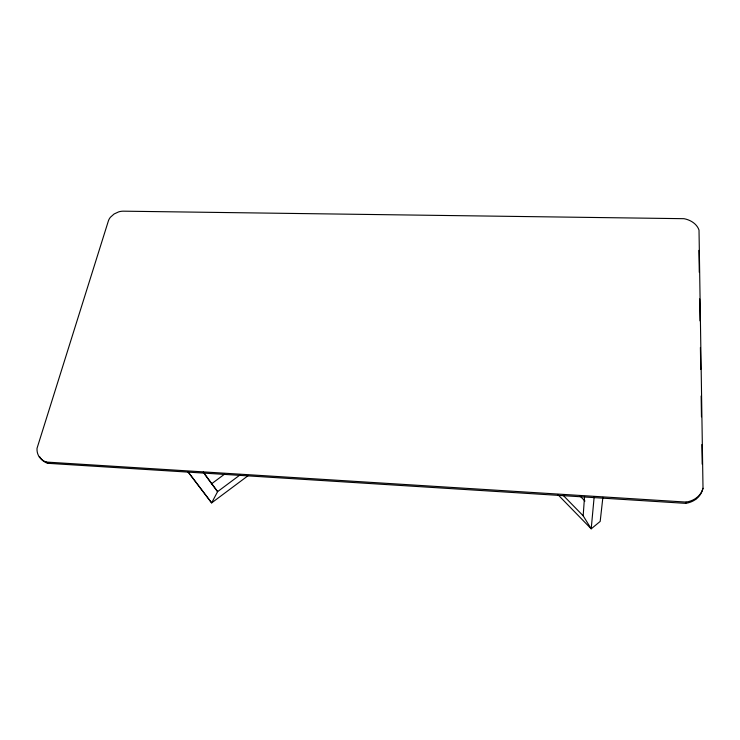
<?xml version="1.0" encoding="UTF-8"?>
<svg xmlns="http://www.w3.org/2000/svg" width="740" height="740" viewBox="0 0 740 740"><rect width="100%" height="100%" fill="white"/><g stroke="black" fill="none" stroke-linecap="round" stroke-linejoin="round"><path stroke-width="1.11" d="M602.887 497.289L600.186 521.413L591.205 528.823L583.176 515.798L584.554 496.429M594.174 496.734L591.205 528.823L557.71 494.45M39.803 456.885A19.703 15.512 -37.3 0 0 40.561 458.134A20.535 16.169 -37.2 0 0 47.767 463.305L685.666 503.357L686.054 502.081A23.153 20.184 15.5 0 0 698.421 496.151A22.302 19.444 15.6 0 0 703.009 488.289L699.013 230.103A19.434 15.142 2.8 0 0 693.565 222.814A20.258 15.79 2.8 0 0 684.019 218.689L123.506 211.178A13.431 9.888 -25.9 0 0 118.668 211.871L114.09 213.99L110.464 217.209A12.451 9.167 -25.9 0 0 108.345 221.047L37.019 448.348A19.758 15.54 -37.2 0 0 39.266 456.885M703 488.289L702.574 489.602A22.237 19.397 15.7 0 1 696.571 498.704M248.436 475.432L211.631 502.895L187.932 471.778M240.518 474.571L217.606 491.638L211.631 502.895L188.274 472.111M204.814 474.442L211.621 483.766L224.433 474.257M50.033 462.916L47.758 463.314L46.481 462.075A20.591 16.197 -37.2 0 1 39.248 456.894M46.481 462.075L686.054 502.081M580.141 496.161L584.97 501.045M563.168 495.328L583.176 515.798M211.621 483.766L217.606 491.638L203.315 472.055M698.93 250.379L699.272 272.339M699.67 298.923L700.003 320.873M700.41 347.458L700.743 369.417M701.15 395.993L701.465 416.796M701.89 444.527L702.186 464.174M696.581 498.714A23.162 20.211 15.6 0 1 685.666 503.348"/></g></svg>
